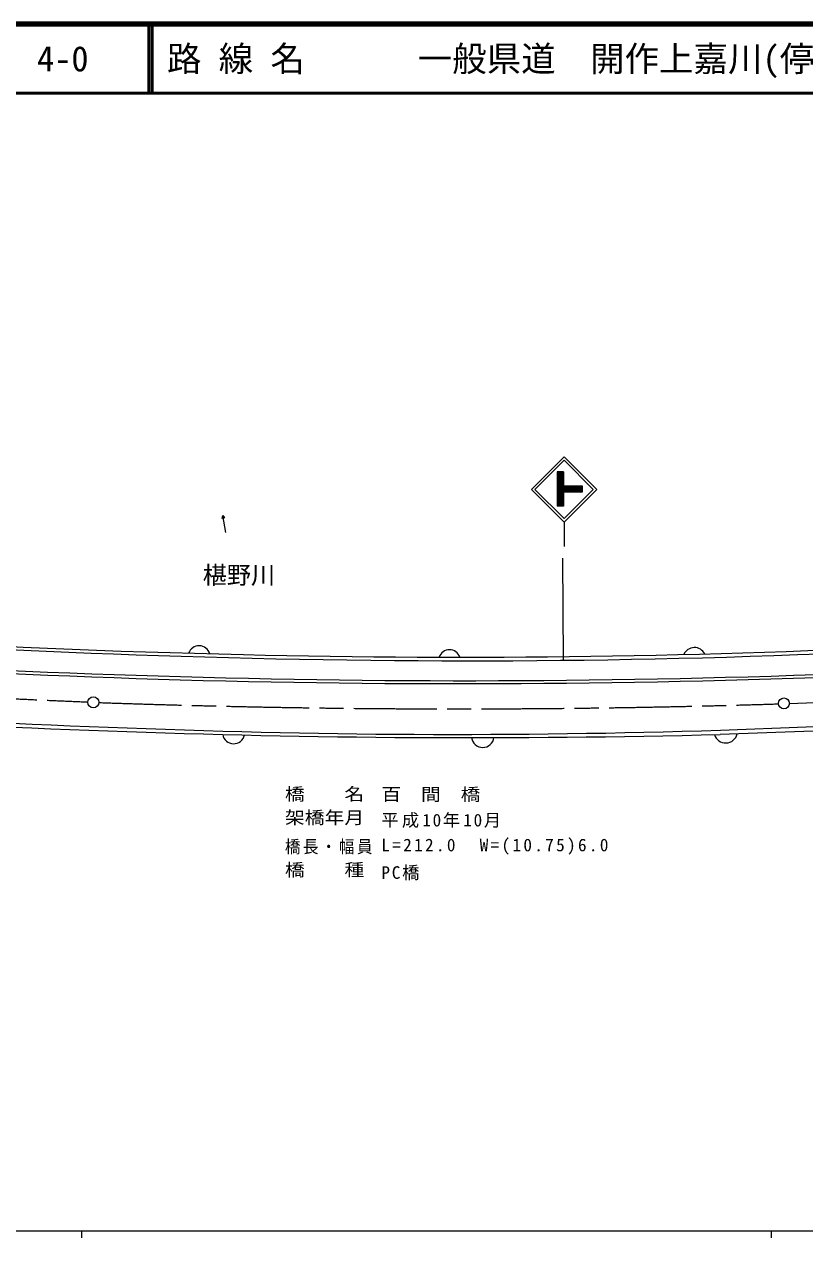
# Model space of a CAD drawing. Units: millimetres, scale not verified. Extents: x 40000 to 680000, y 20000 to 380000.
# Drawn here: x 159680 to 272859, y 204000 to 380000 of the extents above; entities that cross this region are included whole.
import ezdxf
from ezdxf.enums import TextEntityAlignment as Align

# ---------------------------------------------------------------- set-up
doc = ezdxf.new("R2010")
doc.units = ezdxf.units.MM
doc.header["$LTSCALE"] = 1000
doc.linetypes.add('CHAIN', pattern=[18.5, 12, -1.5, 3.5, -1.5])
for name, color, linetype, lineweight in [('M-BGD', 7, 'Continuous', 13), ('M-BMK', 2, 'CHAIN', 13), ('M-BMK-SRVR', 3, 'Continuous', 13), ('M-STR-HTXT', 7, 'Continuous', 13), ('M-STR-STR1', 1, 'Continuous', 13), ('M-STR-STRC', 7, 'Continuous', 13), ('M-TTL', 2, 'Continuous', 140), ('M-TTL-BAND', 7, 'Continuous', 13), ('M-TTL-LINE', 7, 'Continuous', 50)]:
    doc.layers.add(name, color=color, linetype=linetype, lineweight=lineweight)
doc.layers.add('M-BGD-HTXT', color=7, linetype='Continuous')
doc.layers.add('M-TTL-TXT', color=7, linetype='Continuous')
doc.styles.add('ＭＳ ゴシック', font='')
doc.styles.get('ＭＳ ゴシック').set_extended_font_data('MS Gothic')

msp = doc.modelspace()

# ---------------------------------------------------------------- linework, layer by layer
at = {"layer": 'M-BGD'}
for p, q in [((188358, 308333), (188476, 308735)), ((188727, 308399), (188358, 308333)), ((188917, 306274), (188476, 308735)), ((188476, 308735), (188727, 308399))]:
    msp.add_line(p, q, dxfattribs=at)
for centre, radius, start, end in [((218839, 1628281), 1343390, 264.06022, 268.44249), ((222258, 1671665), 1387310, 264.11563, 268.34985), ((223220, 1763718), 1479354, 268.4153, 272.49853), ((223749, 1729521), 1444727, 268.357, 272.53804)]:
    msp.add_arc(centre, radius, start, end, dxfattribs=at)
at = {"layer": 'M-BMK'}
msp.add_lwpolyline([(270641, 281501), (282129, 281944), (301087, 282884), (368813, 287009)], dxfattribs=at)
for centre, radius, start, end in [((231945, 1833429), 1553004, 264.04264, 267.67342), ((222627, 1763603), 1482896, 267.98542, 271.79373)]:
    msp.add_arc(centre, radius, start, end, dxfattribs=at)
at = {"layer": 'M-BMK-SRVR'}
for centre in [(169699, 281657), (269841, 281496)]:
    msp.add_circle(centre, 800, dxfattribs=at)
at = {"layer": 'M-STR-STR1'}
msp.add_lwpolyline([(260648, 277624), (285495, 278576), (296533, 279088), (296799, 278480), (275451, 277507), (260616, 276999)], dxfattribs=at)
for centre, radius, start, end in [((223411, 1691666), 1403448, 264.05657, 268.69566), ((226294, 1756312), 1468616, 264.21924, 268.28773), ((224004, 1574212), 1286532, 268.14735, 273.04843), ((185029, 288246), 1609, 16.42817, 160.43866), ((223039, 1599599), 1311397, 268.62037, 273.02346), ((221343, 287686), 1592, 18.8976, 160.95426), ((256860, 287917), 1680, 26.88886, 156.06519), ((225938, 1784407), 1507320, 264.58718, 267.94281), ((226777, 1791497), 1514986, 264.59276, 267.9199), ((224314, 1690884), 1414351, 267.87167, 271.47077), ((222105, 1477657), 1200651, 267.60013, 271.83962), ((190042, 277265), 1614, 189.90158, 347.32079), ((226170, 276745), 1637, 187.42544, 352.7249), ((261414, 277472), 1707, 196.82999, 346.83592)]:
    msp.add_arc(centre, radius, start, end, dxfattribs=at)
at = {"layer": 'M-STR-STRC'}
for p, q in [((233213, 312545), (237951, 317283)), ((237951, 317283), (242688, 312545)), ((233708, 312545), (237951, 316788)), ((236968, 315083), (236968, 310118)), ((237868, 315083), (236968, 315083)), ((236968, 315029), (237023, 315083)), ((236968, 314887), (237164, 315083)), ((236968, 314746), (237306, 315083)), ((236968, 314605), (237447, 315083)), ((236968, 314463), (237588, 315083)), ((236968, 314322), (237730, 315083)), ((236968, 314180), (237868, 315080)), ((237868, 314191), (236976, 315083)), ((237868, 314332), (237118, 315083)), ((237868, 314474), (237259, 315083)), ((237868, 314615), (237400, 315083)), ((237868, 314757), (237542, 315083)), ((237868, 314898), (237683, 315083)), ((237868, 315040), (237825, 315083)), ((237868, 315083), (237868, 313051)), ((237951, 316788), (242193, 312545)), ((237868, 314050), (236968, 314950)), ((236968, 314039), (237868, 314939)), ((237868, 313908), (236968, 314808)), ((236968, 313897), (237868, 314797)), ((237868, 313767), (236968, 314667)), ((236968, 313756), (237868, 314656)), ((237868, 313625), (236968, 314525)), ((236968, 313615), (237868, 314515)), ((237868, 313484), (236968, 314384)), ((236968, 313473), (237868, 314373)), ((237868, 313343), (236968, 314243)), ((236968, 313332), (237868, 314232)), ((237868, 313201), (236968, 314101)), ((236968, 313190), (237868, 314090)), ((237868, 313060), (236968, 313960)), ((236968, 313049), (237868, 313949)), ((238636, 312151), (236968, 313818)), ((236968, 312907), (237868, 313807)), ((238495, 312151), (236968, 313677)), ((236968, 312766), (237868, 313666)), ((238353, 312151), (236968, 313535)), ((236968, 312625), (237868, 313525)), ((238212, 312151), (236968, 313394)), ((236968, 312483), (237868, 313383)), ((233213, 312545), (237951, 307807)), ((233708, 312545), (237951, 308302)), ((238070, 312151), (236968, 313253)), ((236968, 312342), (237868, 313242)), ((237929, 312151), (236968, 313111)), ((236968, 312200), (237868, 313100)), ((236968, 312059), (237960, 313051)), ((236968, 311918), (238101, 313051)), ((236968, 311776), (238243, 313051)), ((236968, 311635), (238384, 313051)), ((236968, 311493), (238526, 313051)), ((236968, 311352), (238667, 313051)), ((237868, 312070), (236968, 312970)), ((237868, 311928), (236968, 312828)), ((237868, 311787), (236968, 312687)), ((237868, 311645), (236968, 312545)), ((237868, 311504), (236968, 312404)), ((237868, 311363), (236968, 312263)), ((237868, 311221), (236968, 312121)), ((236968, 311210), (237868, 312110)), ((237868, 311080), (236968, 311980)), ((236968, 311069), (237868, 311969)), ((237868, 310938), (236968, 311838)), ((236968, 310928), (237868, 311828)), ((237868, 310797), (236968, 311697)), ((236968, 310786), (237868, 311686)), ((237868, 310656), (236968, 311556)), ((236968, 310645), (237868, 311545)), ((237868, 313051), (240561, 313051)), ((240561, 312151), (237868, 312151)), ((237868, 312151), (237868, 310118)), ((238777, 312151), (237877, 313051)), ((237909, 312151), (238809, 313051)), ((237951, 308302), (242193, 312545)), ((237951, 307807), (242688, 312545)), ((238919, 312151), (238019, 313051)), ((238050, 312151), (238950, 313051)), ((239060, 312151), (238160, 313051)), ((238191, 312151), (239091, 313051)), ((239202, 312151), (238302, 313051)), ((238333, 312151), (239233, 313051)), ((239343, 312151), (238443, 313051)), ((238474, 312151), (239374, 313051)), ((239484, 312151), (238584, 313051)), ((238616, 312151), (239516, 313051)), ((239626, 312151), (238726, 313051)), ((238757, 312151), (239657, 313051)), ((239767, 312151), (238867, 313051)), ((238898, 312151), (239798, 313051)), ((239909, 312151), (239009, 313051)), ((239040, 312151), (239940, 313051)), ((240050, 312151), (239150, 313051)), ((239181, 312151), (240081, 313051)), ((240192, 312151), (239292, 313051)), ((239323, 312151), (240223, 313051)), ((240333, 312151), (239433, 313051)), ((239464, 312151), (240364, 313051)), ((240474, 312151), (239574, 313051)), ((239606, 312151), (240506, 313051)), ((240561, 312205), (239716, 313051)), ((239747, 312151), (240561, 312965)), ((240561, 312347), (239857, 313051)), ((239888, 312151), (240561, 312823)), ((240561, 312488), (239999, 313051)), ((240030, 312151), (240561, 312682)), ((240561, 312630), (240140, 313051)), ((240171, 312151), (240561, 312541)), ((240561, 312771), (240282, 313051)), ((240313, 312151), (240561, 312399)), ((240561, 312912), (240423, 313051)), ((240454, 312151), (240561, 312258)), ((240561, 313051), (240561, 312151)), ((237868, 310514), (236968, 311414)), ((236968, 310503), (237868, 311403)), ((237868, 310373), (236968, 311273)), ((236968, 310362), (237868, 311262)), ((237868, 310231), (236968, 311131)), ((236968, 310220), (237868, 311120)), ((237840, 310118), (236968, 310990)), ((237699, 310118), (236968, 310848)), ((237557, 310118), (236968, 310707)), ((237416, 310118), (236968, 310566)), ((237274, 310118), (236968, 310424)), ((237133, 310118), (236968, 310283)), ((236992, 310118), (236968, 310141)), ((237868, 310118), (236968, 310118)), ((237007, 310118), (237868, 310979)), ((237149, 310118), (237868, 310838)), ((237290, 310118), (237868, 310696)), ((237432, 310118), (237868, 310555)), ((237573, 310118), (237868, 310413)), ((237714, 310118), (237868, 310272)), ((237856, 310118), (237868, 310131)), ((237951, 307807), (237951, 304252)), ((237855, 287754), (237800, 302552))]:
    msp.add_line(p, q, dxfattribs=at)
at = {"layer": 'M-TTL'}
msp.add_line((680000, 380000), (40000, 380000), dxfattribs=at)
at = {"layer": 'M-TTL-BAND'}
for p, q in [((40000, 205000), (579000, 205000)), ((168000, 205000), (168000, 204000)), ((268000, 205000), (268000, 204000))]:
    msp.add_line(p, q, dxfattribs=at)
at = {"layer": 'M-TTL-LINE'}
for p, q in [((177750, 380000), (177750, 370000)), ((178250, 380000), (178250, 370000)), ((40000, 370000), (680000, 370000))]:
    msp.add_line(p, q, dxfattribs=at)

# ---------------------------------------------------------------- texts
at = {"layer": 'M-BGD-HTXT', "style": 'ＭＳ ゴシック'}
msp.add_text('椹野川', height=2566, dxfattribs=at).set_placement((190804, 298060), align=Align.BOTTOM_CENTER)
at = {"layer": 'M-STR-HTXT', "style": 'ＭＳ ゴシック', "width": 1.15}
for s, p in [('橋\u3000\u3000名', (197479, 266881)), ('百\u3000間\u3000橋', (211462, 266839)), ('架橋年月', (197479, 263476)), ('橋\u3000\u3000種', (197479, 255894))]:
    msp.add_text(s, height=1833, dxfattribs=at).set_placement(p, align=Align.BOTTOM_LEFT)
at = {"layer": 'M-STR-HTXT', "char_height": 1833, "attachment_point": 7, "style": 'ＭＳ ゴシック'}
for s, insert in [('\\T1.19;平成10年10月', (211462, 263434)), ('\\T1.16;\\W0.9;橋長・幅員', (197479, 259602)), ('\\T1.27;L=212.0\u3000W=(10.75)6.0', (211462, 259559)), ('\\T1.21;PC橋', (211462, 255851))]:
    msp.add_mtext(s, dxfattribs=dict(at, insert=insert))
at = {"layer": 'M-TTL-TXT', "style": 'ＭＳ ゴシック'}
for s, p in [('4-0', (161521, 375000)), ('路 線 名', (180380, 375000)), ('一般県道\u3000開作上嘉川(停)線', (216734, 375000))]:
    msp.add_text(s, height=3666, dxfattribs=at).set_placement(p, align=Align.MIDDLE_LEFT)

doc.saveas('drawing.dxf')
